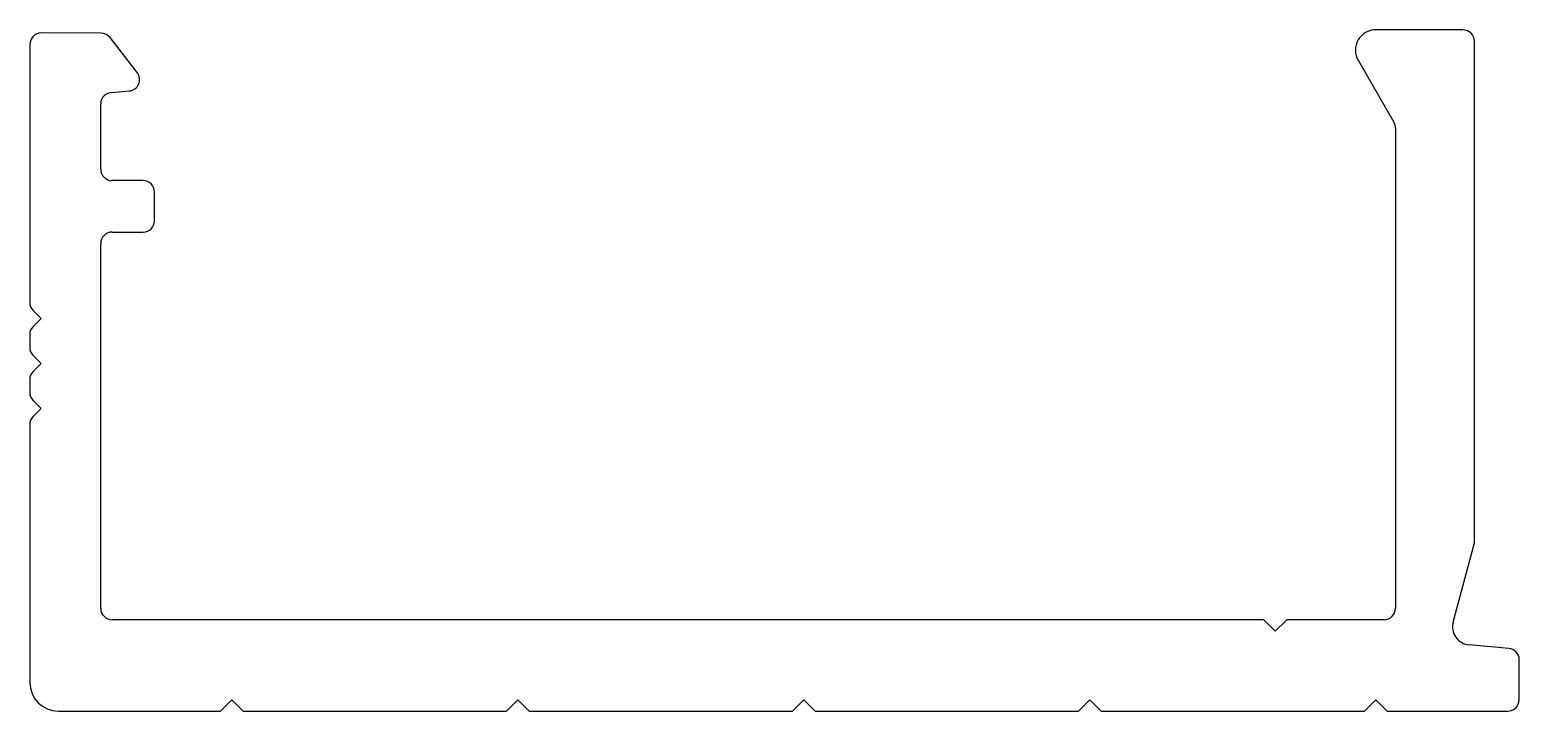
# Model space of a CAD drawing. Extents: x -14.4 to 18.7, y 7.7 to 22.8.
import ezdxf

# ---------------------------------------------------------------- set-up
doc = ezdxf.new("R2010")
doc.units = 0
doc.layers.get('0').update_dxf_attribs({"linetype": 'CONTINUOUS'})

msp = doc.modelspace()

# ---------------------------------------------------------------- linework, layer by layer
for p, q in [((-14.416, 22.491), (-14.416, 16.757)), ((-12.834, 22.741), (-14.162, 22.745)), ((-12.03, 21.866), (-12.633, 22.643)), ((17.405, 22.816), (15.47, 22.816)), ((17.659, 11.416), (17.659, 22.562)), ((15.078, 22.138), (15.873, 20.762)), ((-12.841, 19.72), (-12.841, 21.17)), ((-12.587, 21.424), (-12.209, 21.457)), ((15.907, 20.635), (15.907, 9.966)), ((-11.901, 19.466), (-12.587, 19.466)), ((-11.647, 18.577), (-11.647, 19.212)), ((-12.587, 18.323), (-11.901, 18.323)), ((-12.841, 9.966), (-12.841, 18.069)), ((-14.343, 16.58), (-14.171, 16.409)), ((-14.171, 16.398), (-14.343, 16.227)), ((-14.416, 16.05), (-14.416, 15.757)), ((-14.343, 15.58), (-14.171, 15.409)), ((-14.171, 15.398), (-14.343, 15.227)), ((-14.416, 15.05), (-14.416, 14.757)), ((-14.343, 14.58), (-14.171, 14.409)), ((-14.171, 14.398), (-14.343, 14.227)), ((-14.416, 14.05), (-14.416, 8.316)), ((17.189, 9.66), (17.659, 11.416)), ((12.986, 9.712), (-12.587, 9.712)), ((13.24, 9.458), (12.986, 9.712)), ((13.494, 9.712), (13.24, 9.458)), ((15.653, 9.712), (13.494, 9.712)), ((18.423, 9.073), (17.546, 9.15)), ((18.655, 7.932), (18.655, 8.82)), ((-13.781, 7.681), (-10.18, 7.681)), ((-10.18, 7.681), (-9.928, 7.933)), ((-9.928, 7.933), (-9.677, 7.681)), ((-9.677, 7.681), (-3.831, 7.68)), ((-3.831, 7.68), (-3.578, 7.933)), ((-3.578, 7.933), (-3.326, 7.68)), ((-3.326, 7.68), (2.519, 7.68)), ((2.519, 7.68), (2.772, 7.933)), ((2.772, 7.933), (3.025, 7.68)), ((3.025, 7.68), (8.868, 7.679)), ((8.868, 7.679), (9.122, 7.933)), ((9.122, 7.933), (9.375, 7.679)), ((9.375, 7.679), (15.217, 7.678)), ((15.217, 7.678), (15.472, 7.933)), ((15.472, 7.933), (15.726, 7.678)), ((15.726, 7.678), (18.401, 7.678))]:
    msp.add_line(p, q)
for centre, radius, start, end in [((-14.162, 22.491), 0.254, 90, 180), ((-12.834, 22.487), 0.254, 37.7921, 90), ((15.47, 22.364), 0.452, 90, 210), ((17.405, 22.562), 0.254, 360, 90), ((-12.231, 21.71), 0.254, 275.0478, 37.7921), ((-12.587, 21.17), 0.254, 90, 180), ((15.653, 20.635), 0.254, 360, 30), ((-12.587, 19.72), 0.254, 180, 270), ((-11.901, 19.212), 0.254, 360, 90), ((-11.901, 18.577), 0.254, 270, 360), ((-12.587, 18.069), 0.254, 90, 180), ((-14.166, 16.757), 0.25, 180, 225), ((-14.166, 16.05), 0.25, 135, 180), ((-14.177, 16.403), 0.008, 315, 45), ((-14.166, 15.757), 0.25, 180, 225), ((-14.166, 15.05), 0.25, 135, 180), ((-14.177, 15.403), 0.008, 315, 45), ((-14.166, 14.757), 0.25, 180, 225), ((-14.166, 14.05), 0.25, 135, 180), ((-14.177, 14.403), 0.008, 315, 45), ((-12.587, 9.966), 0.254, 180, 270), ((15.653, 9.966), 0.254, 270, 0), ((17.581, 9.555), 0.406, 165, 265), ((18.401, 8.82), 0.254, 360, 85), ((-13.781, 8.316), 0.635, 180, 270), ((18.401, 7.932), 0.254, 270, 0)]:
    msp.add_arc(centre, radius, start, end)

doc.saveas('drawing.dxf')
